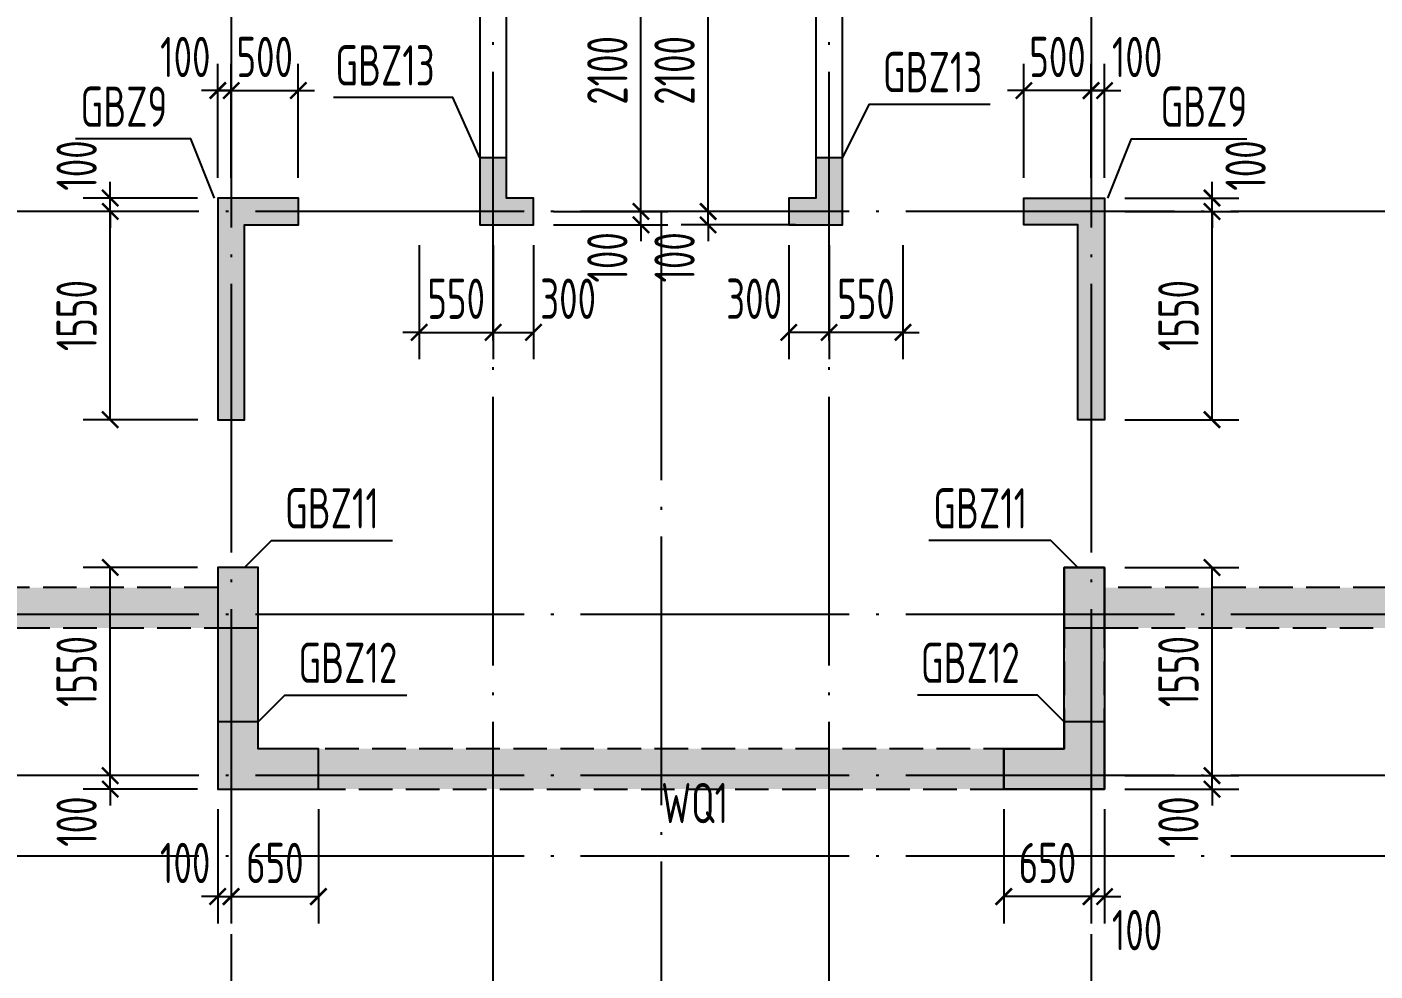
# Model space of a CAD drawing. Extents: x -1307975 to -76406, y -96289 to 379359.
# Drawn here: x -939835 to -929803, y 352638 to 359666 of the extents above; entities that cross this region are included whole.
import ezdxf
from ezdxf.enums import TextEntityAlignment as Align

# ---------------------------------------------------------------- set-up
doc = ezdxf.new("R2010")
doc.units = 0
doc.header["$LTSCALE"] = 1000
doc.linetypes.add('DASH', pattern=[0.35, 0.25, -0.1])
doc.linetypes.add('DOTE', pattern=[2.42, 2, -0.2, 0.02, -0.2])
doc.layers.get('0').update_dxf_attribs({"linetype": 'CONTINUOUS'})
doc.layers.get('DEFPOINTS').update_dxf_attribs({"linetype": 'CONTINUOUS'})
for name, color, linetype in [('A-DOTE', 10, 'DOTE'), ('COLU_DE_TEXT', 7, 'CONTINUOUS'), ('LABEL', 1, 'CONTINUOUS'), ('S-Q墙填充', 252, 'CONTINUOUS'), ('S-Q墙实线', 6, 'CONTINUOUS'), ('S-Q墙标注', 3, 'CONTINUOUS'), ('S-Q墙虚线', 6, 'DASH'), ('S-X详图填充', 252, 'CONTINUOUS'), ('S-X详图实线', 4, 'CONTINUOUS')]:
    doc.layers.add(name, color=color, linetype=linetype)
doc.styles.add('TSSD_REIN', font='tssdeng.shx', dxfattribs={"width": 0.7, "height": 300, "bigfont": 'tssdchn.shx'})
doc.styles.add('结构文字', font='zstxt.shx', dxfattribs={"width": 0.7, "bigfont": 'zshz.shx'})
doc.dimstyles.new('STRUCK', dxfattribs={"dimtxt": 400, "dimasz": 121, "dimexe": 200, "dimexo": 150, "dimgap": 115, "dimtad": 1, "dimdec": 0, "dimdsep": 46, "dimtxsty": '结构文字', "dimblk": 'ARCHTICK', "dimcen": 400, "dimclrd": 3, "dimclre": 3, "dimclrt": 7, "dimadec": 0, "dimazin": 0, "dimtfac": 1, "dimtdec": 0, "dimtix": 1, "dimtmove": 2, "dimatfit": 3, "dimldrblk": '_DIMX', "dimfxl": 1, "dimtolj": 1, "dimtzin": 0, "dimarcsym": 0})

# ---------------------------------------------------------------- blocks, each defined once
blk = doc.blocks.new('20210726.16350016')
at = {"layer": 'A-DOTE'}
for p, q in [((38900.2, 13700), (38900, 3600)), ((45299.8, 13700), (45300, 3600)), ((40850, 3600), (40850, 11500)), ((43350, 3600), (43350, 11500)), ((55600, 9400), (3600, 9400)), ((42100, 9400), (42100, 3600)), ((55600, 6400), (3600, 6400)), ((55600, 5200), (3600, 5200)), ((55600, 4600), (3600, 4600))]:
    blk.add_line(p, q, dxfattribs=at)
blk = doc.blocks.new('_ArchTick')
at = {"color": 0, "linetype": 'ByBlock', "const_width": 0.15}
blk.add_lwpolyline([(-0.5, -0.5), (0.5, 0.5)], dxfattribs=at)
blk = doc.blocks.new('*D3526')
at = {"layer": 'DEFPOINTS', "color": 0, "transparency": 16777216}
for p in [(-931816, 354093), (-931016, 354093), (-931816, 353993)]:
    blk.add_point(p, dxfattribs=at)
at = {"layer": 'S-Q墙标注', "color": 3, "lineweight": -2, "transparency": 16777216}
for p, q in [((-931016, 354093), (-931016, 354214)), ((-931666, 354093), (-930816, 354093)), ((-931016, 353993), (-931016, 354093)), ((-931666, 353993), (-930816, 353993)), ((-931016, 353993), (-931016, 353872))]:
    blk.add_line(p, q, dxfattribs=at)
at = {"layer": 'S-Q墙标注', "color": 3, "lineweight": -2, "transparency": 16777216, "xscale": 121, "yscale": 121, "zscale": 121}
for p, rotation in [((-931016, 354093), 270), ((-931016, 353993), 90)]:
    blk.add_blockref('_ArchTick', p, dxfattribs=dict(at, rotation=rotation))
at = {"layer": 'S-Q墙标注', "color": 7, "transparency": 16777216, "insert": (-931266, 353751), "char_height": 300, "attachment_point": 5, "rotation": 90, "style": 'TSSD_REIN'}
blk.add_mtext('\\A1;100', dxfattribs=at)
blk = doc.blocks.new('_DIMX')
blk.add_line((-150, 0), (150, 0))
at = {"const_width": 50}
blk.add_lwpolyline([(-70, -70), (70, 70)], dxfattribs=at)
blk = doc.blocks.new('*D3527')
at = {"layer": 'DEFPOINTS', "color": 0, "transparency": 16777216}
for p in [(-931816, 355643), (-931016, 355643), (-931816, 354093)]:
    blk.add_point(p, dxfattribs=at)
at = {"layer": 'S-Q墙标注', "color": 3, "lineweight": -2, "transparency": 16777216}
for p, q in [((-931666, 355643), (-930816, 355643)), ((-931016, 354093), (-931016, 355643)), ((-931666, 354093), (-930816, 354093))]:
    blk.add_line(p, q, dxfattribs=at)
at = {"layer": 'S-Q墙标注', "color": 3, "lineweight": -2, "transparency": 16777216, "xscale": 121, "yscale": 121, "zscale": 121}
for p, rotation in [((-931016, 355643), 90), ((-931016, 354093), 270)]:
    blk.add_blockref('_ArchTick', p, dxfattribs=dict(at, rotation=rotation))
at = {"layer": 'S-Q墙标注', "color": 7, "transparency": 16777216, "insert": (-931266, 354868), "char_height": 300, "attachment_point": 5, "rotation": 90, "style": 'TSSD_REIN'}
blk.add_mtext('\\A1;1550', dxfattribs=at)
blk = doc.blocks.new('*D3528')
at = {"layer": 'DEFPOINTS', "color": 0, "transparency": 16777216}
for p in [(-931916, 353993), (-931816, 353993), (-931916, 353193)]:
    blk.add_point(p, dxfattribs=at)
at = {"layer": 'S-Q墙标注', "color": 3, "lineweight": -2, "transparency": 16777216}
for p, q in [((-931916, 353843), (-931916, 352993)), ((-931816, 353843), (-931816, 352993)), ((-931916, 353193), (-932037, 353193)), ((-931816, 353193), (-931916, 353193)), ((-931816, 353193), (-931695, 353193))]:
    blk.add_line(p, q, dxfattribs=at)
at = {"layer": 'S-Q墙标注', "color": 3, "lineweight": -2, "transparency": 16777216, "xscale": 121, "yscale": 121, "zscale": 121}
blk.add_blockref('_ArchTick', (-931916, 353193), dxfattribs=at)
at = {"layer": 'S-Q墙标注', "color": 3, "lineweight": -2, "transparency": 16777216, "xscale": 121, "yscale": 121, "zscale": 121, "rotation": 180}
blk.add_blockref('_ArchTick', (-931816, 353193), dxfattribs=at)
at = {"layer": 'S-Q墙标注', "color": 7, "transparency": 16777216, "insert": (-931574, 352943), "char_height": 300, "attachment_point": 5, "style": 'TSSD_REIN'}
blk.add_mtext('\\A1;100', dxfattribs=at)
blk = doc.blocks.new('*D3529')
at = {"layer": 'DEFPOINTS', "color": 0, "transparency": 16777216}
for p in [(-932566, 353993), (-931916, 353993), (-932566, 353193)]:
    blk.add_point(p, dxfattribs=at)
at = {"layer": 'S-Q墙标注', "color": 3, "lineweight": -2, "transparency": 16777216}
for p, q in [((-932566, 353843), (-932566, 352993)), ((-931916, 353843), (-931916, 352993)), ((-931916, 353193), (-932566, 353193))]:
    blk.add_line(p, q, dxfattribs=at)
at = {"layer": 'S-Q墙标注', "color": 3, "lineweight": -2, "transparency": 16777216, "xscale": 121, "yscale": 121, "zscale": 121, "rotation": 180}
blk.add_blockref('_ArchTick', (-932566, 353193), dxfattribs=at)
at = {"layer": 'S-Q墙标注', "color": 3, "lineweight": -2, "transparency": 16777216, "xscale": 121, "yscale": 121, "zscale": 121}
blk.add_blockref('_ArchTick', (-931916, 353193), dxfattribs=at)
at = {"layer": 'S-Q墙标注', "color": 7, "transparency": 16777216, "insert": (-932241, 353443), "char_height": 300, "attachment_point": 5, "style": 'TSSD_REIN'}
blk.add_mtext('\\A1;650', dxfattribs=at)
blk = doc.blocks.new('*D3550')
at = {"layer": 'DEFPOINTS', "color": 0, "transparency": 16777216}
for p in [(-933866, 358193), (-933316, 358193), (-933866, 357393)]:
    blk.add_point(p, dxfattribs=at)
at = {"layer": 'S-Q墙标注', "color": 3, "lineweight": -2, "transparency": 16777216}
for p, q in [((-933866, 358043), (-933866, 357193)), ((-933316, 358043), (-933316, 357193)), ((-933866, 357393), (-933987, 357393)), ((-933316, 357393), (-933866, 357393)), ((-933316, 357393), (-933195, 357393))]:
    blk.add_line(p, q, dxfattribs=at)
at = {"layer": 'S-Q墙标注', "color": 3, "lineweight": -2, "transparency": 16777216, "xscale": 121, "yscale": 121, "zscale": 121}
blk.add_blockref('_ArchTick', (-933866, 357393), dxfattribs=at)
at = {"layer": 'S-Q墙标注', "color": 3, "lineweight": -2, "transparency": 16777216, "xscale": 121, "yscale": 121, "zscale": 121, "rotation": 180}
blk.add_blockref('_ArchTick', (-933316, 357393), dxfattribs=at)
at = {"layer": 'S-Q墙标注', "color": 7, "transparency": 16777216, "insert": (-933591, 357643), "char_height": 300, "attachment_point": 5, "style": 'TSSD_REIN'}
blk.add_mtext('\\A1;550', dxfattribs=at)
blk = doc.blocks.new('*D3551')
at = {"layer": 'DEFPOINTS', "color": 0, "transparency": 16777216}
for p in [(-934166, 358193), (-933866, 358193), (-934166, 357393)]:
    blk.add_point(p, dxfattribs=at)
at = {"layer": 'S-Q墙标注', "color": 3, "lineweight": -2, "transparency": 16777216}
for p, q in [((-934166, 358043), (-934166, 357193)), ((-933866, 358043), (-933866, 357193)), ((-933866, 357393), (-934166, 357393))]:
    blk.add_line(p, q, dxfattribs=at)
at = {"layer": 'S-Q墙标注', "color": 3, "lineweight": -2, "transparency": 16777216, "xscale": 121, "yscale": 121, "zscale": 121, "rotation": 180}
blk.add_blockref('_ArchTick', (-934166, 357393), dxfattribs=at)
at = {"layer": 'S-Q墙标注', "color": 3, "lineweight": -2, "transparency": 16777216, "xscale": 121, "yscale": 121, "zscale": 121}
blk.add_blockref('_ArchTick', (-933866, 357393), dxfattribs=at)
at = {"layer": 'S-Q墙标注', "color": 7, "transparency": 16777216, "insert": (-934424, 357643), "char_height": 300, "attachment_point": 5, "style": 'TSSD_REIN'}
blk.add_mtext('\\A1;300', dxfattribs=at)
blk = doc.blocks.new('*D3560')
at = {"layer": 'DEFPOINTS', "color": 0, "transparency": 16777216}
for p in [(-939216, 354093), (-938416, 354093), (-938416, 353993)]:
    blk.add_point(p, dxfattribs=at)
at = {"layer": 'S-Q墙标注', "color": 3, "lineweight": -2, "transparency": 16777216}
for p, q in [((-939216, 354093), (-939216, 354214)), ((-938566, 354093), (-939416, 354093)), ((-939216, 353993), (-939216, 354093)), ((-938566, 353993), (-939416, 353993)), ((-939216, 353993), (-939216, 353872))]:
    blk.add_line(p, q, dxfattribs=at)
at = {"layer": 'S-Q墙标注', "color": 3, "lineweight": -2, "transparency": 16777216, "xscale": 121, "yscale": 121, "zscale": 121}
for p, rotation in [((-939216, 354093), 270), ((-939216, 353993), 90)]:
    blk.add_blockref('_ArchTick', p, dxfattribs=dict(at, rotation=rotation))
at = {"layer": 'S-Q墙标注', "color": 7, "transparency": 16777216, "insert": (-939466, 353751), "char_height": 300, "attachment_point": 5, "rotation": 90, "style": 'TSSD_REIN'}
blk.add_mtext('\\A1;100', dxfattribs=at)
blk = doc.blocks.new('*D3561')
at = {"layer": 'DEFPOINTS', "color": 0, "transparency": 16777216}
for p in [(-939216, 355643), (-938416, 355643), (-938416, 354093)]:
    blk.add_point(p, dxfattribs=at)
at = {"layer": 'S-Q墙标注', "color": 3, "lineweight": -2, "transparency": 16777216}
for p, q in [((-938566, 355643), (-939416, 355643)), ((-939216, 354093), (-939216, 355643)), ((-938566, 354093), (-939416, 354093))]:
    blk.add_line(p, q, dxfattribs=at)
at = {"layer": 'S-Q墙标注', "color": 3, "lineweight": -2, "transparency": 16777216, "xscale": 121, "yscale": 121, "zscale": 121}
for p, rotation in [((-939216, 355643), 90), ((-939216, 354093), 270)]:
    blk.add_blockref('_ArchTick', p, dxfattribs=dict(at, rotation=rotation))
at = {"layer": 'S-Q墙标注', "color": 7, "transparency": 16777216, "insert": (-939466, 354868), "char_height": 300, "attachment_point": 5, "rotation": 90, "style": 'TSSD_REIN'}
blk.add_mtext('\\A1;1550', dxfattribs=at)
blk = doc.blocks.new('*D3562')
at = {"layer": 'DEFPOINTS', "color": 0, "transparency": 16777216}
for p in [(-938416, 353993), (-938316, 353993), (-938316, 353193)]:
    blk.add_point(p, dxfattribs=at)
at = {"layer": 'S-Q墙标注', "color": 3, "lineweight": -2, "transparency": 16777216}
for p, q in [((-938416, 353843), (-938416, 352993)), ((-938316, 353843), (-938316, 352993)), ((-938416, 353193), (-938537, 353193)), ((-938416, 353193), (-938316, 353193)), ((-938316, 353193), (-938195, 353193))]:
    blk.add_line(p, q, dxfattribs=at)
at = {"layer": 'S-Q墙标注', "color": 3, "lineweight": -2, "transparency": 16777216, "xscale": 121, "yscale": 121, "zscale": 121}
blk.add_blockref('_ArchTick', (-938416, 353193), dxfattribs=at)
at = {"layer": 'S-Q墙标注', "color": 3, "lineweight": -2, "transparency": 16777216, "xscale": 121, "yscale": 121, "zscale": 121, "rotation": 180}
blk.add_blockref('_ArchTick', (-938316, 353193), dxfattribs=at)
at = {"layer": 'S-Q墙标注', "color": 7, "transparency": 16777216, "insert": (-938658, 353443), "char_height": 300, "attachment_point": 5, "style": 'TSSD_REIN'}
blk.add_mtext('\\A1;100', dxfattribs=at)
blk = doc.blocks.new('*D3563')
at = {"layer": 'DEFPOINTS', "color": 0, "transparency": 16777216}
for p in [(-938316, 353993), (-937666, 353993), (-937666, 353193)]:
    blk.add_point(p, dxfattribs=at)
at = {"layer": 'S-Q墙标注', "color": 3, "lineweight": -2, "transparency": 16777216}
for p, q in [((-938316, 353843), (-938316, 352993)), ((-937666, 353843), (-937666, 352993)), ((-938316, 353193), (-937666, 353193))]:
    blk.add_line(p, q, dxfattribs=at)
at = {"layer": 'S-Q墙标注', "color": 3, "lineweight": -2, "transparency": 16777216, "xscale": 121, "yscale": 121, "zscale": 121, "rotation": 180}
blk.add_blockref('_ArchTick', (-938316, 353193), dxfattribs=at)
at = {"layer": 'S-Q墙标注', "color": 3, "lineweight": -2, "transparency": 16777216, "xscale": 121, "yscale": 121, "zscale": 121}
blk.add_blockref('_ArchTick', (-937666, 353193), dxfattribs=at)
at = {"layer": 'S-Q墙标注', "color": 7, "transparency": 16777216, "insert": (-937991, 353443), "char_height": 300, "attachment_point": 5, "style": 'TSSD_REIN'}
blk.add_mtext('\\A1;650', dxfattribs=at)
blk = doc.blocks.new('*D3584')
at = {"layer": 'DEFPOINTS', "color": 0, "transparency": 16777216}
for p in [(-936916, 358193), (-936366, 358193), (-936366, 357393)]:
    blk.add_point(p, dxfattribs=at)
at = {"layer": 'S-Q墙标注', "color": 3, "lineweight": -2, "transparency": 16777216}
for p, q in [((-936916, 358043), (-936916, 357193)), ((-936366, 358043), (-936366, 357193)), ((-936916, 357393), (-937037, 357393)), ((-936916, 357393), (-936366, 357393)), ((-936366, 357393), (-936245, 357393))]:
    blk.add_line(p, q, dxfattribs=at)
at = {"layer": 'S-Q墙标注', "color": 3, "lineweight": -2, "transparency": 16777216, "xscale": 121, "yscale": 121, "zscale": 121}
blk.add_blockref('_ArchTick', (-936916, 357393), dxfattribs=at)
at = {"layer": 'S-Q墙标注', "color": 3, "lineweight": -2, "transparency": 16777216, "xscale": 121, "yscale": 121, "zscale": 121, "rotation": 180}
blk.add_blockref('_ArchTick', (-936366, 357393), dxfattribs=at)
at = {"layer": 'S-Q墙标注', "color": 7, "transparency": 16777216, "insert": (-936641, 357643), "char_height": 300, "attachment_point": 5, "style": 'TSSD_REIN'}
blk.add_mtext('\\A1;550', dxfattribs=at)
blk = doc.blocks.new('*D3585')
at = {"layer": 'DEFPOINTS', "color": 0, "transparency": 16777216}
for p in [(-936366, 358193), (-936066, 358193), (-936066, 357393)]:
    blk.add_point(p, dxfattribs=at)
at = {"layer": 'S-Q墙标注', "color": 3, "lineweight": -2, "transparency": 16777216}
for p, q in [((-936366, 358043), (-936366, 357193)), ((-936066, 358043), (-936066, 357193)), ((-936366, 357393), (-936066, 357393))]:
    blk.add_line(p, q, dxfattribs=at)
at = {"layer": 'S-Q墙标注', "color": 3, "lineweight": -2, "transparency": 16777216, "xscale": 121, "yscale": 121, "zscale": 121, "rotation": 180}
blk.add_blockref('_ArchTick', (-936366, 357393), dxfattribs=at)
at = {"layer": 'S-Q墙标注', "color": 3, "lineweight": -2, "transparency": 16777216, "xscale": 121, "yscale": 121, "zscale": 121}
blk.add_blockref('_ArchTick', (-936066, 357393), dxfattribs=at)
at = {"layer": 'S-Q墙标注', "color": 7, "transparency": 16777216, "insert": (-935808, 357643), "char_height": 300, "attachment_point": 5, "style": 'TSSD_REIN'}
blk.add_mtext('\\A1;300', dxfattribs=at)
blk = doc.blocks.new('*D3496')
at = {"layer": 'DEFPOINTS', "color": 0, "transparency": 16777216}
for p in [(-931816, 358293), (-931016, 358293), (-931816, 356743)]:
    blk.add_point(p, dxfattribs=at)
at = {"layer": 'S-Q墙标注', "color": 3, "lineweight": -2, "transparency": 16777216}
for p, q in [((-931666, 358293), (-930816, 358293)), ((-931016, 356743), (-931016, 358293)), ((-931666, 356743), (-930816, 356743))]:
    blk.add_line(p, q, dxfattribs=at)
at = {"layer": 'S-Q墙标注', "color": 3, "lineweight": -2, "transparency": 16777216, "xscale": 121, "yscale": 121, "zscale": 121}
for p, rotation in [((-931016, 358293), 90), ((-931016, 356743), 270)]:
    blk.add_blockref('_ArchTick', p, dxfattribs=dict(at, rotation=rotation))
at = {"layer": 'S-Q墙标注', "color": 7, "transparency": 16777216, "insert": (-931266, 357518), "char_height": 300, "attachment_point": 5, "rotation": 90, "style": 'TSSD_REIN'}
blk.add_mtext('\\A1;1550', dxfattribs=at)
blk = doc.blocks.new('*D3497')
at = {"layer": 'DEFPOINTS', "color": 0, "transparency": 16777216}
for p in [(-931816, 358393), (-931016, 358393), (-931816, 358293)]:
    blk.add_point(p, dxfattribs=at)
at = {"layer": 'S-Q墙标注', "color": 3, "lineweight": -2, "transparency": 16777216}
for p, q in [((-931016, 358393), (-931016, 358514)), ((-931666, 358393), (-930816, 358393)), ((-931016, 358293), (-931016, 358393)), ((-931666, 358293), (-930816, 358293)), ((-931016, 358293), (-931016, 358172))]:
    blk.add_line(p, q, dxfattribs=at)
at = {"layer": 'S-Q墙标注', "color": 3, "lineweight": -2, "transparency": 16777216, "xscale": 121, "yscale": 121, "zscale": 121}
for p, rotation in [((-931016, 358393), 270), ((-931016, 358293), 90)]:
    blk.add_blockref('_ArchTick', p, dxfattribs=dict(at, rotation=rotation))
at = {"layer": 'S-Q墙标注', "color": 7, "transparency": 16777216, "insert": (-930766, 358635), "char_height": 300, "attachment_point": 5, "rotation": 90, "style": 'TSSD_REIN'}
blk.add_mtext('\\A1;100', dxfattribs=at)
blk = doc.blocks.new('*D3498')
at = {"layer": 'DEFPOINTS', "color": 0, "transparency": 16777216}
for p in [(-931916, 359193), (-931916, 358393), (-931816, 358393)]:
    blk.add_point(p, dxfattribs=at)
at = {"layer": 'S-Q墙标注', "color": 3, "lineweight": -2, "transparency": 16777216}
for p, q in [((-931916, 358543), (-931916, 359393)), ((-931816, 358543), (-931816, 359393)), ((-931916, 359193), (-932037, 359193)), ((-931816, 359193), (-931916, 359193)), ((-931816, 359193), (-931695, 359193))]:
    blk.add_line(p, q, dxfattribs=at)
at = {"layer": 'S-Q墙标注', "color": 3, "lineweight": -2, "transparency": 16777216, "xscale": 121, "yscale": 121, "zscale": 121}
blk.add_blockref('_ArchTick', (-931916, 359193), dxfattribs=at)
at = {"layer": 'S-Q墙标注', "color": 3, "lineweight": -2, "transparency": 16777216, "xscale": 121, "yscale": 121, "zscale": 121, "rotation": 180}
blk.add_blockref('_ArchTick', (-931816, 359193), dxfattribs=at)
at = {"layer": 'S-Q墙标注', "color": 7, "transparency": 16777216, "insert": (-931574, 359443), "char_height": 300, "attachment_point": 5, "style": 'TSSD_REIN'}
blk.add_mtext('\\A1;100', dxfattribs=at)
blk = doc.blocks.new('*D3499')
at = {"layer": 'DEFPOINTS', "color": 0, "transparency": 16777216}
for p in [(-932416, 359193), (-932416, 358393), (-931916, 358393)]:
    blk.add_point(p, dxfattribs=at)
at = {"layer": 'S-Q墙标注', "color": 3, "lineweight": -2, "transparency": 16777216}
for p, q in [((-932416, 358543), (-932416, 359393)), ((-931916, 358543), (-931916, 359393)), ((-932416, 359193), (-932537, 359193)), ((-931916, 359193), (-932416, 359193)), ((-931916, 359193), (-931795, 359193))]:
    blk.add_line(p, q, dxfattribs=at)
at = {"layer": 'S-Q墙标注', "color": 3, "lineweight": -2, "transparency": 16777216, "xscale": 121, "yscale": 121, "zscale": 121}
blk.add_blockref('_ArchTick', (-932416, 359193), dxfattribs=at)
at = {"layer": 'S-Q墙标注', "color": 3, "lineweight": -2, "transparency": 16777216, "xscale": 121, "yscale": 121, "zscale": 121, "rotation": 180}
blk.add_blockref('_ArchTick', (-931916, 359193), dxfattribs=at)
at = {"layer": 'S-Q墙标注', "color": 7, "transparency": 16777216, "insert": (-932166, 359443), "char_height": 300, "attachment_point": 5, "style": 'TSSD_REIN'}
blk.add_mtext('\\A1;500', dxfattribs=at)
blk = doc.blocks.new('*D3500')
at = {"layer": 'DEFPOINTS', "color": 0, "transparency": 16777216}
for p in [(-939216, 358293), (-938416, 358293), (-938415, 356743)]:
    blk.add_point(p, dxfattribs=at)
at = {"layer": 'S-Q墙标注', "color": 3, "lineweight": -2, "transparency": 16777216}
for p, q in [((-938566, 358293), (-939416, 358293)), ((-939216, 356743), (-939216, 358293)), ((-938565, 356743), (-939416, 356743))]:
    blk.add_line(p, q, dxfattribs=at)
at = {"layer": 'S-Q墙标注', "color": 3, "lineweight": -2, "transparency": 16777216, "xscale": 121, "yscale": 121, "zscale": 121}
for p, rotation in [((-939216, 358293), 90), ((-939216, 356743), 270)]:
    blk.add_blockref('_ArchTick', p, dxfattribs=dict(at, rotation=rotation))
at = {"layer": 'S-Q墙标注', "color": 7, "transparency": 16777216, "insert": (-939466, 357518), "char_height": 300, "attachment_point": 5, "rotation": 90, "style": 'TSSD_REIN'}
blk.add_mtext('\\A1;1550', dxfattribs=at)
blk = doc.blocks.new('*D3501')
at = {"layer": 'DEFPOINTS', "color": 0, "transparency": 16777216}
for p in [(-939216, 358393), (-938416, 358393), (-938416, 358293)]:
    blk.add_point(p, dxfattribs=at)
at = {"layer": 'S-Q墙标注', "color": 3, "lineweight": -2, "transparency": 16777216}
for p, q in [((-939216, 358393), (-939216, 358514)), ((-938566, 358393), (-939416, 358393)), ((-939216, 358293), (-939216, 358393)), ((-938566, 358293), (-939416, 358293)), ((-939216, 358293), (-939216, 358172))]:
    blk.add_line(p, q, dxfattribs=at)
at = {"layer": 'S-Q墙标注', "color": 3, "lineweight": -2, "transparency": 16777216, "xscale": 121, "yscale": 121, "zscale": 121}
for p, rotation in [((-939216, 358393), 270), ((-939216, 358293), 90)]:
    blk.add_blockref('_ArchTick', p, dxfattribs=dict(at, rotation=rotation))
at = {"layer": 'S-Q墙标注', "color": 7, "transparency": 16777216, "insert": (-939466, 358635), "char_height": 300, "attachment_point": 5, "rotation": 90, "style": 'TSSD_REIN'}
blk.add_mtext('\\A1;100', dxfattribs=at)
blk = doc.blocks.new('*D3502')
at = {"layer": 'DEFPOINTS', "color": 0, "transparency": 16777216}
for p in [(-938315, 359193), (-938415, 358393), (-938315, 358393)]:
    blk.add_point(p, dxfattribs=at)
at = {"layer": 'S-Q墙标注', "color": 3, "lineweight": -2, "transparency": 16777216}
for p, q in [((-938415, 358543), (-938415, 359393)), ((-938315, 358543), (-938315, 359393)), ((-938415, 359193), (-938536, 359193)), ((-938415, 359193), (-938315, 359193)), ((-938315, 359193), (-938194, 359193))]:
    blk.add_line(p, q, dxfattribs=at)
at = {"layer": 'S-Q墙标注', "color": 3, "lineweight": -2, "transparency": 16777216, "xscale": 121, "yscale": 121, "zscale": 121}
blk.add_blockref('_ArchTick', (-938415, 359193), dxfattribs=at)
at = {"layer": 'S-Q墙标注', "color": 3, "lineweight": -2, "transparency": 16777216, "xscale": 121, "yscale": 121, "zscale": 121, "rotation": 180}
blk.add_blockref('_ArchTick', (-938315, 359193), dxfattribs=at)
at = {"layer": 'S-Q墙标注', "color": 7, "transparency": 16777216, "insert": (-938657, 359443), "char_height": 300, "attachment_point": 5, "style": 'TSSD_REIN'}
blk.add_mtext('\\A1;100', dxfattribs=at)
blk = doc.blocks.new('*D3503')
at = {"layer": 'DEFPOINTS', "color": 0, "transparency": 16777216}
for p in [(-937816, 359193), (-938315, 358393), (-937816, 358393)]:
    blk.add_point(p, dxfattribs=at)
at = {"layer": 'S-Q墙标注', "color": 3, "lineweight": -2, "transparency": 16777216}
for p, q in [((-938315, 358543), (-938315, 359393)), ((-937816, 358543), (-937816, 359393)), ((-938315, 359193), (-938436, 359193)), ((-938315, 359193), (-937816, 359193)), ((-937816, 359193), (-937695, 359193))]:
    blk.add_line(p, q, dxfattribs=at)
at = {"layer": 'S-Q墙标注', "color": 3, "lineweight": -2, "transparency": 16777216, "xscale": 121, "yscale": 121, "zscale": 121}
blk.add_blockref('_ArchTick', (-938315, 359193), dxfattribs=at)
at = {"layer": 'S-Q墙标注', "color": 3, "lineweight": -2, "transparency": 16777216, "xscale": 121, "yscale": 121, "zscale": 121, "rotation": 180}
blk.add_blockref('_ArchTick', (-937816, 359193), dxfattribs=at)
at = {"layer": 'S-Q墙标注', "color": 7, "transparency": 16777216, "insert": (-938066, 359443), "char_height": 300, "attachment_point": 5, "style": 'TSSD_REIN'}
blk.add_mtext('\\A1;500', dxfattribs=at)
blk = doc.blocks.new('*D3510')
at = {"layer": 'DEFPOINTS', "color": 0, "transparency": 16777216}
for p in [(-936066, 358293), (-935266, 358293), (-936066, 358193)]:
    blk.add_point(p, dxfattribs=at)
at = {"layer": 'S-Q墙标注', "color": 3, "lineweight": -2, "transparency": 16777216}
for p, q in [((-935266, 358293), (-935266, 358414)), ((-935916, 358293), (-935066, 358293)), ((-935266, 358193), (-935266, 358293)), ((-935916, 358193), (-935066, 358193)), ((-935266, 358193), (-935266, 358072))]:
    blk.add_line(p, q, dxfattribs=at)
at = {"layer": 'S-Q墙标注', "color": 3, "lineweight": -2, "transparency": 16777216, "xscale": 121, "yscale": 121, "zscale": 121}
for p, rotation in [((-935266, 358293), 270), ((-935266, 358193), 90)]:
    blk.add_blockref('_ArchTick', p, dxfattribs=dict(at, rotation=rotation))
at = {"layer": 'S-Q墙标注', "color": 7, "transparency": 16777216, "insert": (-935516, 357951), "char_height": 300, "attachment_point": 5, "rotation": 90, "style": 'TSSD_REIN'}
blk.add_mtext('\\A1;100', dxfattribs=at)
blk = doc.blocks.new('*D3511')
at = {"layer": 'DEFPOINTS', "color": 0, "transparency": 16777216}
for p in [(-936066, 360393), (-935266, 360393), (-936066, 358293)]:
    blk.add_point(p, dxfattribs=at)
at = {"layer": 'S-Q墙标注', "color": 3, "lineweight": -2, "transparency": 16777216}
for p, q in [((-935916, 360393), (-935066, 360393)), ((-935266, 358293), (-935266, 360393)), ((-935916, 358293), (-935066, 358293))]:
    blk.add_line(p, q, dxfattribs=at)
at = {"layer": 'S-Q墙标注', "color": 3, "lineweight": -2, "transparency": 16777216, "xscale": 121, "yscale": 121, "zscale": 121}
for p, rotation in [((-935266, 360393), 90), ((-935266, 358293), 270)]:
    blk.add_blockref('_ArchTick', p, dxfattribs=dict(at, rotation=rotation))
at = {"layer": 'S-Q墙标注', "color": 7, "transparency": 16777216, "insert": (-935516, 359343), "char_height": 300, "attachment_point": 5, "rotation": 90, "style": 'TSSD_REIN'}
blk.add_mtext('\\A1;2100', dxfattribs=at)
blk = doc.blocks.new('*D3513')
at = {"layer": 'DEFPOINTS', "color": 0, "transparency": 16777216}
for p in [(-934766, 358293), (-933966, 358293), (-933966, 358193)]:
    blk.add_point(p, dxfattribs=at)
at = {"layer": 'S-Q墙标注', "color": 3, "lineweight": -2, "transparency": 16777216}
for p, q in [((-934766, 358293), (-934766, 358414)), ((-934116, 358293), (-934966, 358293)), ((-934766, 358193), (-934766, 358293)), ((-934116, 358193), (-934966, 358193)), ((-934766, 358193), (-934766, 358072))]:
    blk.add_line(p, q, dxfattribs=at)
at = {"layer": 'S-Q墙标注', "color": 3, "lineweight": -2, "transparency": 16777216, "xscale": 121, "yscale": 121, "zscale": 121}
for p, rotation in [((-934766, 358293), 270), ((-934766, 358193), 90)]:
    blk.add_blockref('_ArchTick', p, dxfattribs=dict(at, rotation=rotation))
at = {"layer": 'S-Q墙标注', "color": 7, "transparency": 16777216, "insert": (-935016, 357951), "char_height": 300, "attachment_point": 5, "rotation": 90, "style": 'TSSD_REIN'}
blk.add_mtext('\\A1;100', dxfattribs=at)
blk = doc.blocks.new('*D3514')
at = {"layer": 'DEFPOINTS', "color": 0, "transparency": 16777216}
for p in [(-934766, 360393), (-933966, 360393), (-933966, 358293)]:
    blk.add_point(p, dxfattribs=at)
at = {"layer": 'S-Q墙标注', "color": 3, "lineweight": -2, "transparency": 16777216}
for p, q in [((-934116, 360393), (-934966, 360393)), ((-934766, 358293), (-934766, 360393)), ((-934116, 358293), (-934966, 358293))]:
    blk.add_line(p, q, dxfattribs=at)
at = {"layer": 'S-Q墙标注', "color": 3, "lineweight": -2, "transparency": 16777216, "xscale": 121, "yscale": 121, "zscale": 121}
for p, rotation in [((-934766, 360393), 90), ((-934766, 358293), 270)]:
    blk.add_blockref('_ArchTick', p, dxfattribs=dict(at, rotation=rotation))
at = {"layer": 'S-Q墙标注', "color": 7, "transparency": 16777216, "insert": (-935016, 359343), "char_height": 300, "attachment_point": 5, "rotation": 90, "style": 'TSSD_REIN'}
blk.add_mtext('\\A1;2100', dxfattribs=at)
blk = doc.blocks.new('20211109.00462574')
at = {"layer": 'S-Q墙填充'}
h = blk.add_hatch(dxfattribs=at)
h.set_pattern_fill('ARMORED', color=252, scale=30, style=0)
h.set_pattern_definition([(50, (994311.75, -393917.59), (215.178055, -18.82564), [22.5, -247.5]), (355, (994311.75, -393917.59), (-41.6254, 225.65764), [18, -198]), (100.4514, (994329.68, -393919.15), (173.552815, 206.831863), [19.122057, -210.342634]), (46.1842, (994311.75, -393857.59), (320.172315, -49.655704), [33.75, -371.25]), (96.6356, (994338.43, -393861.72), (280.39881, 292.23536), [28.68309, -315.5139]), (351.1842, (994311.75, -393857.6), (280.39858, 292.23558), [27, -297]), (21, (994341.75, -393872.59), (179.072116, -120.785667), [22.5, -247.5]), (326, (994341.75, -393872.59), (72.9946, 217.545014), [18, -198]), (71.4514, (994356.67, -393882.65), (252.06679, 96.75915), [19.122057, -210.342634]), (37.5, (994311.75, -393917.586), (3.6479566, 99.868156), [0, -195.6, 0, -201, 0, -198.75]), (7.5, (994311.75, -393917.59), (78.920861, 118.323514), [0, -114.6, 0, -191.1, 0, -75.75]), (327.5, (994244.85, -393917.586), (160.146731, -6.7664615), [0, -75, 0, -234, 0, -310.5]), (317.5, (994214.85, -393917.59), (174.95585, 30.031495), [0, -97.5, 0, -155.4, 0, -220.5]), (45, (994311.75, -393917.59), (-106.066017, 106.066017), [])])
h.paths.add_polyline_path([(9600, 1650), (9400, 1650), (9400, 1500), (300, 1500), (300, 8500), (6600, 8500), (6600, 7700), (6800, 7700), (6800, 8800), (5900, 8800), (5900, 9200), (5650, 9200), (5650, 8800), (4150, 8800), (4150, 10500), (5650, 10500), (5650, 9820), (5900, 9820), (5900, 10150), (6300, 10150), (6300, 10500), (6800, 10500), (6800, 10800), (5900, 10800), (5900, 12596), (5650, 12596), (5650, 10750), (3900, 10750), (3900, 8800), (1550, 8800), (1550, 13796), (1300, 13796), (1300, 8800), (0, 8800), (0, 1200), (9300, 1200), (9300, 0), (16100, 0), (16100, 1200), (34400, 1200), (34400, 0), (41000, 0), (41000, 1200), (50400, 1200), (50400, 8800), (42200, 8800), (42200, 10600), (39300, 10600), (39300, 10850), (36100, 10850), (36100, 10600), (33200, 10600), (33200, 8800), (17200, 8800), (17200, 10600), (14300, 10600), (14300, 12300), (15200, 12300), (15200, 14196), (12817, 14196), (12817, 13896), (14900, 13896), (14900, 12600), (14000, 12600), (14000, 9100), (14200, 9100), (14200, 10300), (16900, 10300), (16900, 8500), (33500, 8500), (33500, 10300), (36400, 10300), (36400, 10550), (39000, 10550), (39000, 10300), (41900, 10300), (41900, 8500), (50100, 8500), (50100, 1500), (41000, 1500), (41000, 1650), (40700, 1650), (40700, 300), (34700, 300), (34700, 1650), (34400, 1650), (34400, 1500), (16000, 1500), (16000, 1650), (15800, 1650), (15800, 300), (9600, 300)])
at = {"layer": 'S-Q墙实线'}
for points in [[(36350, 4200), (36750, 4200), (36750, 4400), (36550, 4400), (36550, 5800), (36550, 6500), (35900, 6500), (35900, 6300), (36350, 6300), (36350, 5800)], [(38850, 4400), (38650, 4400), (38650, 4200), (39050, 4200), (39050, 5800), (39050, 6300), (39500, 6300), (39500, 6500), (38850, 6500), (38850, 5800)], [(34600, 2750), (34600, 4200), (35000, 4200), (35000, 4400), (34400, 4400), (34400, 2750)], [(40800, 2750), (40800, 4200), (40400, 4200), (40400, 4400), (41000, 4400), (41000, 2750)], [(34400, 0), (35150, 0), (35150, 300), (34700, 300), (34700, 1650), (34400, 1650)], [(41000, 0), (40250, 0), (40250, 300), (40700, 300), (40700, 1300), (40700, 1650), (41000, 1650), (41000, 1300)]]:
    blk.add_lwpolyline(points, close=True, dxfattribs=at)
at = {"layer": 'S-Q墙虚线', "color": 2}
for points in [[(0, 1200), (9300, 1200), (9300, 0), (16100, 0), (16100, 1200), (34400, 1200), (34400, 0), (41000, 0), (41000, 1200), (50400, 1200)], [(50100, 1500), (41000, 1500), (41000, 1650), (40700, 1650), (40700, 300), (34700, 300), (34700, 1650), (34400, 1650), (34400, 1500), (16000, 1500), (16000, 1650), (15800, 1650), (15800, 300), (9600, 300), (9600, 1650), (9400, 1650), (9400, 1500), (300, 1500)]]:
    blk.add_lwpolyline(points, dxfattribs=at)

msp = doc.modelspace()

# ---------------------------------------------------------------- hatches: boundary and pattern name
at = {"layer": 'S-X详图填充'}
h = msp.add_hatch(color=256, dxfattribs=at)
h.dxf.hatch_style = 1
h.paths.add_polyline_path([(-936265.61, 358693.09), (-936465.61, 358693.09), (-936465.61, 358193.09), (-936065.61, 358193.09), (-936065.61, 358393.09), (-936265.61, 358393.09)])
h = msp.add_hatch(color=256, dxfattribs=at)
h.dxf.hatch_style = 1
h.paths.add_polyline_path([(-933765.61, 358693.09), (-933965.61, 358693.09), (-933965.61, 358393.09), (-934165.61, 358393.09), (-934165.61, 358193.09), (-933765.61, 358193.09)])
h = msp.add_hatch(color=256, dxfattribs=at)
h.dxf.hatch_style = 1
h.paths.add_polyline_path([(-938415.52, 356742.88), (-938215.52, 356742.88), (-938215.47, 358193.04), (-937815.47, 358193.04), (-937815.47, 358393.04), (-938415.47, 358393.04)])
h = msp.add_hatch(color=256, dxfattribs=at)
h.dxf.hatch_style = 1
h.paths.add_polyline_path([(-931815.7, 356742.88), (-932015.7, 356742.88), (-932015.72, 358193.04), (-932415.72, 358193.04), (-932415.72, 358393.04), (-931815.72, 358393.04)])
h = msp.add_hatch(color=256, dxfattribs=at)
h.dxf.hatch_style = 1
h.paths.add_polyline_path([(-938415.59, 355193.1), (-938115.6, 355193.09), (-938115.6, 355643.09), (-938415.59, 355643.09)])
h = msp.add_hatch(color=256, dxfattribs=at)
h.dxf.hatch_style = 1
h.paths.add_polyline_path([(-932115.6, 355193.07), (-931815.61, 355193.06), (-931815.61, 355643.06), (-932115.6, 355643.06)])
h = msp.add_hatch(color=256, dxfattribs=at)
h.dxf.hatch_style = 1
h.paths.add_polyline_path([(-938115.59, 354493.09), (-938415.58, 354493.09), (-938415.58, 353993.05), (-937665.6, 353993.06), (-937665.6, 354293.06), (-938115.59, 354293.06)])
h = msp.add_hatch(color=256, dxfattribs=at)
h.dxf.hatch_style = 1
h.paths.add_polyline_path([(-931815.61, 354493.09), (-932115.6, 354493.09), (-932115.6, 354293.06), (-932565.6, 354293.06), (-932565.6, 353993.06), (-931815.61, 353993.05)])

# ---------------------------------------------------------------- linework, layer by layer
at = {"layer": 'LABEL'}
for points in [[(-936465.61, 358693.09), (-936665.61, 359140.44), (-937554.63, 359140.44)], [(-933765.63, 358693.09), (-933565.63, 359090.61), (-932666.04, 359090.61)], [(-938440.36, 358393.06), (-938615.36, 358833.06), (-939474.8, 358833.06)], [(-931790.82, 358393.06), (-931615.82, 358833.06), (-930756.39, 358833.06)], [(-938215.63, 355643.09), (-938015.63, 355843.09), (-937116.25, 355843.09)], [(-932015.61, 355643.09), (-932215.61, 355843.09), (-933123.45, 355843.09)], [(-938115.59, 354493.09), (-937915.59, 354693.09), (-937009.35, 354693.09)], [(-932115.61, 354493.09), (-932315.61, 354693.09), (-933208.06, 354693.09)]]:
    msp.add_lwpolyline(points, dxfattribs=at)
at = {"layer": 'S-X详图实线'}
for points in [[(-936265.61, 358693.09), (-936465.61, 358693.09), (-936465.61, 358193.09), (-936065.61, 358193.09), (-936065.61, 358393.09), (-936265.61, 358393.09), (-936265.61, 358693.09)], [(-933765.61, 358693.09), (-933965.61, 358693.09), (-933965.61, 358393.09), (-934165.61, 358393.09), (-934165.61, 358193.09), (-933765.61, 358193.09), (-933765.61, 358693.09)], [(-938415.52, 356742.88), (-938215.52, 356742.88), (-938215.47, 358193.04), (-937815.47, 358193.04), (-937815.47, 358393.04), (-938415.47, 358393.04), (-938415.52, 356742.88)], [(-931815.7, 356742.88), (-932015.7, 356742.88), (-932015.72, 358193.04), (-932415.72, 358193.04), (-932415.72, 358393.04), (-931815.72, 358393.04), (-931815.7, 356742.88)], [(-938415.59, 355193.1), (-938115.6, 355193.09), (-938115.6, 355643.09), (-938415.59, 355643.09), (-938415.59, 355193.1)], [(-932115.6, 355193.07), (-931815.61, 355193.06), (-931815.61, 355643.06), (-932115.6, 355643.06), (-932115.6, 355193.07)], [(-938115.59, 354493.09), (-938415.58, 354493.09), (-938415.58, 353993.05), (-937665.6, 353993.06), (-937665.6, 354293.06), (-938115.59, 354293.06), (-938115.59, 354493.09)], [(-931815.61, 354493.09), (-932115.6, 354493.09), (-932115.6, 354293.06), (-932565.6, 354293.06), (-932565.6, 353993.06), (-931815.61, 353993.05), (-931815.61, 354493.09)]]:
    msp.add_lwpolyline(points, close=True, dxfattribs=at)

# ---------------------------------------------------------------- block references
at = {"layer": 'A-DOTE'}
msp.add_blockref('20210726.16350016', (-977215.6, 348893.02), dxfattribs=at)
at = {"layer": 'S-Q墙实线', "color": 2}
msp.add_blockref('20211109.00462574', (-972815.59, 353992.98), dxfattribs=at)

# ---------------------------------------------------------------- texts
at = {"layer": 'COLU_DE_TEXT', "style": 'TSSD_REIN', "width": 0.7}
for s, p in [('GBZ13', (-937540.99, 359140.44)), ('GBZ13', (-933465.63, 359090.61)), ('GBZ9', (-939437.17, 358833.06)), ('GBZ9', (-931399.78, 358833.06)), ('GBZ11', (-937915.63, 355843.09)), ('GBZ11', (-933090.99, 355843.09)), ('GBZ12', (-937815.59, 354693.09)), ('GBZ12', (-933182.92, 354693.09))]:
    msp.add_text(s, height=300, dxfattribs=at).set_placement(p, align=Align.BOTTOM_LEFT)
at = {"layer": 'S-Q墙标注', "style": 'TSSD_REIN', "width": 0.7}
msp.add_text('WQ1', height=300, dxfattribs=at).set_placement((-934866.29, 353648.81), align=Align.BOTTOM_CENTER)

# ---------------------------------------------------------------- dimensions: what is measured, and where the dimension line sits
at = {"layer": 'S-Q墙标注'}
for base, p1, p2, angle, picture, middle in [((-935265.6, 360393.06), (-936065.6, 358293.06), (-936065.6, 360393.06), 90, '*D3511', (-935515.6, 359343.06)), ((-934765.6, 360393.06), (-933965.6, 358293.06), (-933965.6, 360393.06), 90, '*D3514', (-935015.6, 359343.06)), ((-932415.63, 359193.04), (-931915.72, 358393.04), (-932415.63, 358393.04), 180, '*D3499', (-932165.67, 359443.04)), ((-939215.58, 358293.04), (-938415.47, 356742.78), (-938415.58, 358293.04), 90, '*D3500', (-939465.58, 357517.91)), ((-931015.6, 358293.04), (-931815.72, 356742.78), (-931815.6, 358293.04), 90, '*D3496', (-931265.6, 357517.91)), ((-933865.6, 357393.06), (-933315.61, 358193.06), (-933865.6, 358193.06), 180, '*D3550', (-933590.61, 357643.06)), ((-939215.59, 355643.06), (-938415.59, 354093.06), (-938415.59, 355643.06), 90, '*D3561', (-939465.59, 354868.06)), ((-931015.61, 355643.06), (-931815.61, 354093.06), (-931815.61, 355643.06), 90, '*D3527', (-931265.61, 354868.06)), ((-932565.6, 353193.06), (-931915.64, 353993.06), (-932565.6, 353993.06), 180, '*D3529', (-932240.62, 353443.06))]:
    dim = msp.add_linear_dim(base=base, p1=p1, p2=p2, angle=angle, dimstyle='STRUCK', override={"dimtxt": 300, "dimgap": 100, "dimtxsty": 'TSSD_REIN'}, dxfattribs=at)
    dim.commit()
    dim.dimension.update_dxf_attribs({"geometry": picture, "text_midpoint": middle})
for base, p1, p2, picture, middle in [((-938315.47, 359193.04), (-938415.47, 358393.04), (-938315.47, 358393.04), '*D3502', (-938657.39, 359443.04)), ((-936065.6, 357393.06), (-936365.6, 358193.06), (-936065.6, 358193.06), '*D3585', (-935807.52, 357643.06)), ((-938315.57, 353193.06), (-938415.59, 353993.06), (-938315.57, 353993.06), '*D3562', (-938657.51, 353443.06))]:
    dim = msp.add_linear_dim(base=base, p1=p1, p2=p2, dimstyle='STRUCK', override={"dimtxt": 300, "dimgap": 100, "dimtxsty": 'TSSD_REIN'}, dxfattribs=at)
    dim.commit()
    dim.dimension.update_dxf_attribs({"geometry": picture, "text_midpoint": middle, "dimtype": 160})
for base, p1, p2, picture, middle in [((-937815.55, 359193.04), (-938315.47, 358393.04), (-937815.55, 358393.04), '*D3503', (-938065.51, 359443.04)), ((-936365.6, 357393.06), (-936915.67, 358193.06), (-936365.6, 358193.06), '*D3584', (-936640.63, 357643.06)), ((-937665.6, 353193.06), (-938315.57, 353993.06), (-937665.6, 353993.06), '*D3563', (-937990.58, 353443.06))]:
    dim = msp.add_linear_dim(base=base, p1=p1, p2=p2, dimstyle='STRUCK', override={"dimtxt": 300, "dimgap": 100, "dimtxsty": 'TSSD_REIN'}, dxfattribs=at)
    dim.commit()
    dim.dimension.update_dxf_attribs({"geometry": picture, "text_midpoint": middle})
for base, p1, p2, angle, picture, middle in [((-931915.72, 359193.04), (-931815.72, 358393.04), (-931915.72, 358393.04), 180, '*D3498', (-931573.79, 359443.04)), ((-939215.58, 358393.04), (-938415.58, 358293.04), (-938415.58, 358393.04), 90, '*D3501', (-939465.58, 358634.96)), ((-931015.6, 358393.04), (-931815.6, 358293.04), (-931815.6, 358393.04), 90, '*D3497', (-930765.6, 358634.96)), ((-935265.6, 358293.06), (-936065.6, 358193.06), (-936065.6, 358293.06), 90, '*D3510', (-935515.6, 357951.14)), ((-934765.6, 358293.06), (-933965.6, 358193.06), (-933965.6, 358293.06), 90, '*D3513', (-935015.6, 357951.14)), ((-934165.6, 357393.06), (-933865.6, 358193.06), (-934165.6, 358193.06), 180, '*D3551', (-934423.68, 357643.06)), ((-939215.59, 354093.06), (-938415.59, 353993.06), (-938415.59, 354093.06), 90, '*D3560', (-939465.59, 353751.13)), ((-931015.61, 354093.06), (-931815.61, 353993.06), (-931815.61, 354093.06), 90, '*D3526', (-931265.61, 353751.13)), ((-931915.64, 353193.06), (-931815.61, 353993.06), (-931915.64, 353993.06), 180, '*D3528', (-931573.69, 352943.06))]:
    dim = msp.add_linear_dim(base=base, p1=p1, p2=p2, angle=angle, dimstyle='STRUCK', override={"dimtxt": 300, "dimgap": 100, "dimtxsty": 'TSSD_REIN'}, dxfattribs=at)
    dim.commit()
    dim.dimension.update_dxf_attribs({"geometry": picture, "text_midpoint": middle, "dimtype": 160})

doc.saveas('drawing.dxf')
